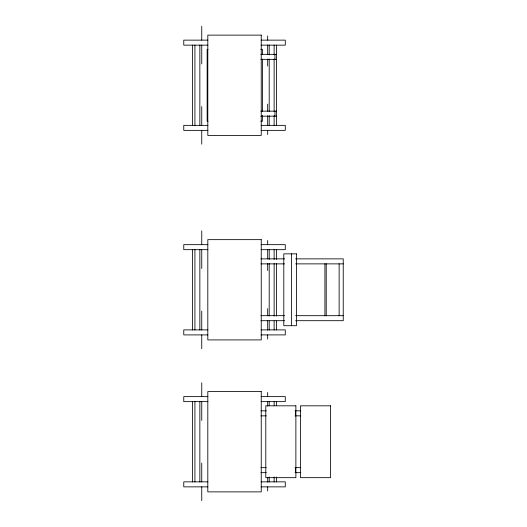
<?xml version="1.0" encoding="UTF-8"?>
<svg xmlns="http://www.w3.org/2000/svg" width="527" height="527" viewBox="0 0 527 527"><rect width="100%" height="100%" fill="white"/><g stroke="black" fill="none" stroke-linecap="round" stroke-linejoin="round"><path stroke-width="0.79" d="M207.928 40.138L183.765 40.138L183.765 45.151L207.928 45.151M261.122 40.138L285.285 40.138L285.285 45.151L261.122 45.151M208.02 49.327L207.144 49.327L207.144 121.184L208.02 121.184M260.806 49.327L262.453 49.327L262.453 54.228M260.832 54.34L276.438 54.34M260.832 59.353L276.438 59.353M260.832 111.157L276.438 111.157M260.832 116.171L276.438 116.171M260.806 121.184L262.453 121.184L262.453 115.472M207.928 125.36L183.765 125.36L183.765 130.373L207.928 130.373M261.122 125.36L285.285 125.36L285.285 130.373L261.122 130.373M207.928 244.66L183.765 244.66L183.765 249.673L207.928 249.673M261.122 244.66L285.285 244.66L285.285 249.673L261.122 249.673M260.937 258.862L284.567 258.862M295.614 258.862L343.235 258.862L343.235 320.693L295.614 320.693M260.937 263.875L284.567 263.875M295.614 263.875L343.235 263.875M260.937 315.68L284.567 315.68M295.614 315.68L343.235 315.68M260.937 320.693L284.567 320.693M207.928 329.889L183.765 329.889L183.765 334.902L207.928 334.902M261.122 329.889L285.285 329.889L285.285 334.902L261.122 334.902M207.928 396.627L183.765 396.627L183.765 401.64L207.928 401.64M261.122 396.627L285.285 396.627L285.285 401.64L261.122 401.64M260.924 410.829L266.28 410.829M295.048 410.829L300.798 410.829M260.924 415.843L266.28 415.843M295.048 415.843L300.798 415.843M260.924 467.647L266.28 467.647M295.048 467.647L300.798 467.647M260.924 472.66L266.28 472.66M295.048 472.66L300.798 472.66M207.928 481.849L183.765 481.849L183.765 486.862L207.928 486.862M261.122 481.849L285.285 481.849L285.285 486.862L261.122 486.862M339.138 263.744L339.138 315.811M326.226 263.744L326.226 315.811M324.928 263.744L324.928 315.811M295.43 410.829L295.43 415.843M295.43 467.647L295.43 472.66M291.583 253.849L291.583 325.706M276.458 45.059L276.458 125.452M276.458 249.581L276.458 259.429M276.458 263.526L276.458 316.029M276.458 320.956L276.458 329.981M276.458 401.548L276.458 405.645M276.458 477.021L276.458 481.941M274.956 54.34L274.956 59.353M274.956 111.157L274.956 116.171M274.132 45.059L274.132 54.9M274.132 59.004L274.132 111.507M274.132 115.611L274.132 125.452M274.132 249.581L274.132 259.429M274.132 263.526L274.132 316.029M274.132 320.956L274.132 329.981M274.132 401.548L274.132 405.645M274.132 477.021L274.132 481.941M269.198 45.059L269.198 54.9M269.198 59.004L269.198 111.507M269.198 115.611L269.198 125.452M269.198 249.581L269.198 259.429M269.198 263.526L269.198 316.029M269.198 320.956L269.198 329.981M269.198 401.548L269.198 405.645M269.198 477.021L269.198 481.941M267.676 35.961L267.676 40.138M267.676 44.874L267.676 54.34M267.676 59.017L267.676 66.04M267.676 104.109L267.676 111.157M267.676 115.716L267.676 125.643M267.676 130.373L267.676 134.556M267.676 240.483L267.676 244.66M267.676 249.396L267.676 258.862M267.676 263.546L267.676 270.562M267.676 308.631L267.676 315.68M267.676 320.693L267.676 330.165M267.676 334.902L267.676 339.078M267.676 392.444L267.676 396.627M267.676 401.357L267.676 406.093M267.676 477.396L267.676 482.126M267.676 486.862L267.676 491.039M262.453 59.129L262.453 111.388M201.749 26.35L201.749 40.138M201.749 45.065L201.749 63.951M201.749 106.566L201.749 125.452M201.749 130.373L201.749 144.161M201.749 230.872L201.749 244.66M201.749 249.587L201.749 268.474M201.749 311.088L201.749 329.974M201.749 334.902L201.749 348.69M201.749 382.839L201.749 396.627M201.749 401.548L201.749 420.434M201.749 463.049L201.749 481.935M201.749 486.862L201.749 500.65M199.852 45.059L199.852 125.452M199.852 249.581L199.852 329.981M199.852 401.548L199.852 481.941M194.918 45.059L194.918 125.452M194.918 249.581L194.918 329.981M194.918 401.548L194.918 481.941M192.599 45.059L192.599 125.452M192.599 249.581L192.599 329.981M192.599 401.548L192.599 481.941M261.24 35.125L207.809 35.125L207.809 135.393L261.24 135.393L261.24 35.125M261.24 239.647L207.809 239.647L207.809 339.915L261.24 339.915L261.24 239.647M296.424 253.849L283.796 253.849L283.796 325.706L296.424 325.706L296.424 253.849M261.24 391.607L207.809 391.607L207.809 491.875L261.24 491.875L261.24 391.607M295.878 405.816L265.792 405.816L265.792 477.673L295.878 477.673L295.878 405.816M330.554 405.816L300.469 405.816L300.469 477.673L330.554 477.673L330.554 405.816"/></g></svg>
